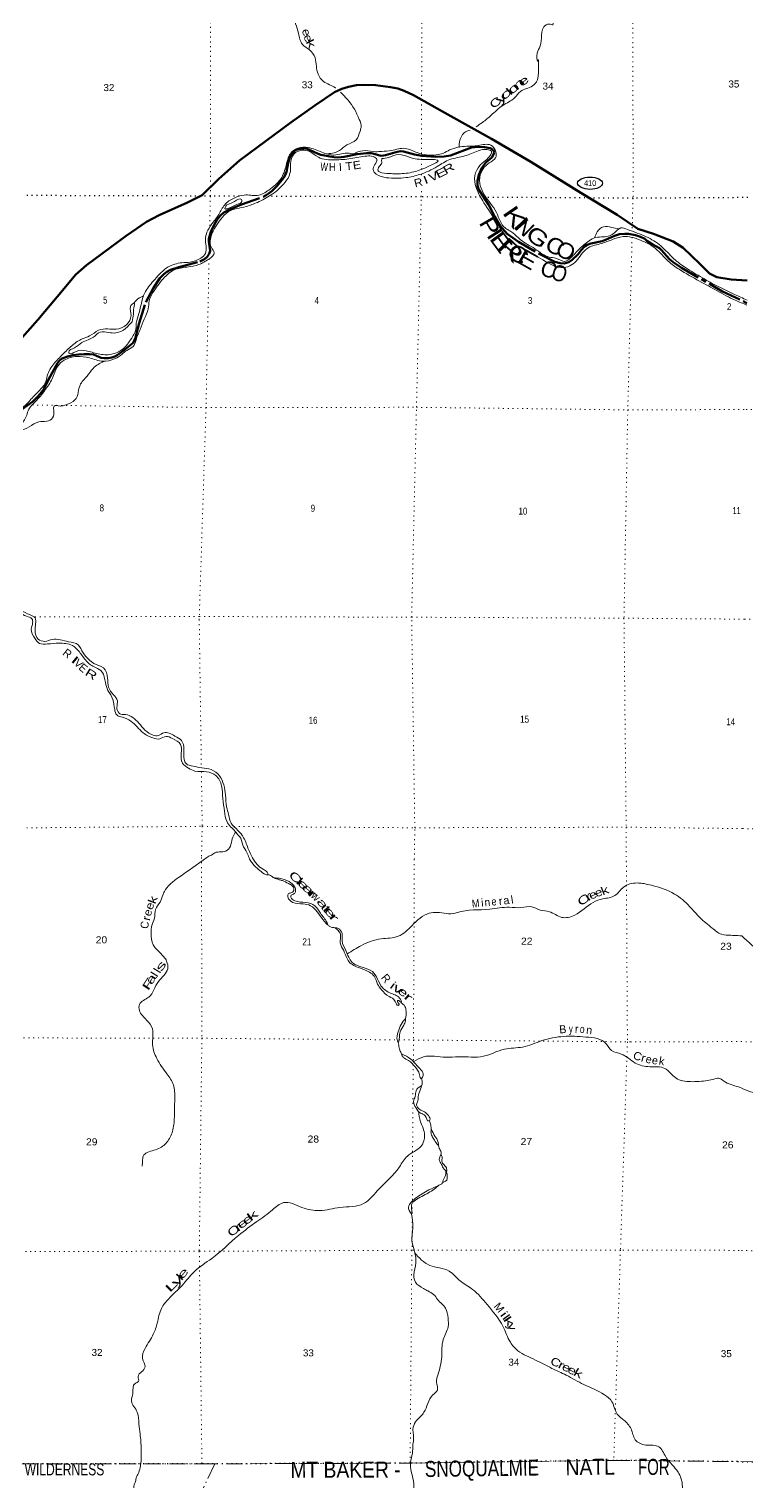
# Model space of a CAD drawing. Header units: feet. Extents: x -252966 to 4, y -183309 to 1368.
# Drawn here: x -205423 to -187493, y -152218 to -115917 of the extents above; entities that cross this region are included whole.
import ezdxf
from ezdxf.enums import TextEntityAlignment as Align

# ---------------------------------------------------------------- set-up
doc = ezdxf.new("R2010")
doc.units = ezdxf.units.FT
doc.header["$LTSCALE"] = 80
for name, pattern in [('DOT_DASHED', [7.7, 5, -1.2, 0.3, -1.2]), ('DOTTED', [1.5, 0.3, -1.2]), ('LONG_DASH_SHORT_DASH', [9.9, 6, -1.2, 1.5, -1.2])]:
    doc.linetypes.add(name, pattern=pattern)
for name, color, linetype, lineweight in [('11', 7, 'LONG_DASH_SHORT_DASH', 60), ('17', 7, 'Continuous', 25), ('23', 7, 'Continuous', 70), ('39', 7, 'Continuous', 13), ('41', 7, 'Continuous', 13), ('44', 7, 'DOT_DASHED', 13), ('6', 7, 'DOTTED', 25), ('7', 7, 'DOTTED', 13)]:
    doc.layers.add(name, color=color, linetype=linetype, lineweight=lineweight)
doc.layers.add('12', color=7, linetype='Continuous')

msp = doc.modelspace()

# ---------------------------------------------------------------- linework, layer by layer
at = {"layer": '11'}
for points in [[(-205625, -125439.29), (-205330.81, -125219.14), (-205200.16, -125097.06), (-205102.01, -124978.45), (-205049.86, -124898.95), (-204934.41, -124670.14), (-204713.53, -124262.92), (-204665.42, -124199.72), (-204615.44, -124160.01), (-204552, -124128.79), (-204465.16, -124100.73), (-204326.1, -124066.92), (-204191.66, -124046.73), (-204046.68, -124037.42), (-203914.93, -124039.3), (-203812, -124050.41), (-203739.14, -124077.94), (-203622.52, -124128.1), (-203550.38, -124138.99), (-203444.97, -124136.05), (-203354.07, -124121.65), (-203277.72, -124096.79), (-203222.81, -124067.35), (-203074.15, -123955.31), (-202830.54, -123765.08), (-202776.4, -123653.9), (-202674.01, -123267.19), (-202509.13, -122737.57), (-202319.09, -122381.87), (-202157, -122142.85), (-202057.63, -122037.3), (-201980.44, -121978.58), (-201892.38, -121931.94), (-201892.38, -121931.94), (-201682.53, -121862.23), (-201156.05, -121725.71), (-201038.96, -121666.8), (-200970.84, -121605.11), (-200921.35, -121528.83), (-200903.86, -121459.68), (-200933.59, -121221.36), (-200931.07, -121154.35), (-200879.43, -120985.9), (-200808.45, -120823.15), (-200725.75, -120678.84), (-200644.26, -120578.88), (-200556.65, -120504.1), (-200429.4, -120431.92), (-200118.47, -120301.47), (-199574.71, -120108.42), (-199499.85, -120069.52), (-199448.21, -120035.41), (-199352.1, -119957.34), (-199222.58, -119832.52), (-199108.28, -119695.79), (-199054.63, -119614.19), (-199008.1, -119528.3), (-198991.93, -119480.95), (-198955.12, -119255.93), (-198917.84, -119155.11), (-198864.92, -119051.95), (-198812.56, -118983.48), (-198751.29, -118937.4), (-198689.27, -118917.08), (-198584.11, -118901.96), (-198542.96, -118901.7), (-198477.86, -118912.4), (-198419.24, -118931.25), (-198198.97, -119032.98), (-198135.64, -119056.17), (-198089.39, -119067.79), (-197911.04, -119101.97), (-197812.54, -119115.57), (-197721.69, -119122.04), (-197628.23, -119120.35), (-197552.94, -119111.82), (-197225.17, -119043.11), (-197140.89, -119030.4), (-196991.83, -119019.32), (-196881.02, -119018.98), (-196834.16, -119026.43), (-196693.45, -119069.11), (-196628.25, -119080.58)], [(-196628.25, -119080.58), (-196570.63, -119079.29), (-196521.12, -119071.44), (-196227.97, -118980.83), (-196136.82, -118968.71), (-196068.59, -118974.59), (-195798.55, -119055.22), (-195611.78, -119083.78), (-195264.08, -119112.41), (-195052.97, -119104.74), (-194900.6, -119077.4), (-194719.79, -119012.89), (-194375.28, -118878.53), (-194291.94, -118865.28), (-194194.32, -118862.81), (-194043.74, -118864.61), (-193904.16, -118893.63), (-193832.19, -118933.3), (-193812.35, -118969.05), (-193810.11, -119007.35), (-193827.45, -119071.5), (-193862.3, -119125.12), (-194018.37, -119249.14), (-194116.37, -119386.15), (-194192, -119556.27), (-194225.92, -119705.04), (-194225.18, -119837.82), (-194191.4, -119931.53), (-193948.62, -120300.89), (-193786.11, -120605.05), (-193653.94, -120834.4), (-193479.66, -121035.98), (-193195.96, -121233.74), (-192648.5, -121551.54), (-192289.15, -121730.3), (-192157.71, -121766.96), (-192060.02, -121772.47), (-191944.36, -121739.88), (-191856.91, -121681.1), (-191710.91, -121545.45), (-191633.49, -121441.66), (-191551.7, -121349.61), (-191481.75, -121311.11), (-191390.62, -121278.87), (-191110.31, -121212.82), (-191024.06, -121182.4), (-190796.59, -121080.31), (-190675.84, -121043.12), (-190540.58, -121032.45), (-190451.77, -121036.18), (-190273.69, -121065.57), (-190149.8, -121107.68), (-190044.03, -121161.57), (-189993.73, -121206.16), (-189857.04, -121290.57), (-189679.26, -121395.57), (-189623.17, -121440.34), (-189429.2, -121662.47), (-189338.68, -121739.2), (-189122.78, -121878.83), (-188300.51, -122358.56), (-188105.45, -122472.11), (-187493.58, -122762.3)]]:
    msp.add_lwpolyline(points, dxfattribs=at)
at = {"layer": '17'}
msp.add_ellipse((-191412.03, -119767.96), major_axis=(309.24, -1), ratio=0.500121, dxfattribs=at)
at = {"layer": '23'}
msp.add_lwpolyline([(-205783.13, -123844.07), (-205205.78, -123181.25), (-204723.5, -122606.43), (-204251.4, -122051.67), (-203986.47, -121815.76), (-202998.54, -121087.14), (-202489.53, -120729.98), (-202174.79, -120562.86), (-201469.03, -120247.25), (-201099.89, -120064.38), (-200683.04, -119656.27), (-200167.38, -119202.49), (-199714.83, -118869.13), (-198886.43, -118248.22), (-198284.52, -117827.21), (-197793.76, -117492.08), (-197612.86, -117407.47), (-197447.06, -117357.4), (-197240.63, -117318.6), (-197034.6, -117311.74), (-196766.89, -117318.6), (-196394.66, -117365.15), (-196208.86, -117403.69), (-196052.05, -117458.26), (-195823.9, -117567.3), (-194960.51, -118050.17), (-193876.8, -118661.34), (-192887.34, -119235.65), (-191643.83, -120006.94), (-190734.63, -120556.57), (-190220.23, -120910.3), (-189828.98, -121033.67), (-189337.64, -121224.14), (-189081.32, -121380.87), (-188665.73, -121780.28), (-188424.08, -122027.53), (-188245.71, -122115.28), (-187884.22, -122178.04), (-187486.48, -122201.72)], dxfattribs=at)
at = {"layer": '39'}
for points in [[(-189061.78, -109803.73), (-189261.74, -109943.4), (-189632.39, -110049.74), (-189851.17, -109993.95), (-190008.15, -110017.09), (-190295.51, -109995.09), (-190561.46, -110079.96), (-190751.06, -110171.36), (-191038.51, -110469.55), (-191279.64, -110755.96), (-191413.26, -110896.05), (-191467.14, -111141.39), (-191713.52, -111615.04), (-191892.13, -111871.65), (-191909.04, -111998.41), (-191972.6, -112185.28), (-192138.67, -112369.47), (-192200.47, -112596.62), (-192188.39, -112900.78), (-192067.24, -113435.22), (-191989.27, -113810.29), (-192057.83, -114148.16), (-192037.7, -114450.36), (-192085.44, -114679.62), (-192156.47, -114779.85), (-192206.88, -115109.79), (-192364.51, -115539.71), (-192345.28, -115672.75), (-192342.15, -115809.71), (-192430.51, -115793.02), (-192567.7, -115864.63), (-192625.85, -116148.2), (-192675.68, -116389.53), (-192741.3, -116584.44), (-192712, -116715.52), (-192709.91, -116703.45), (-192699.84, -117007.6), (-192749.57, -117232.82), (-192848.77, -117336.9), (-193151.25, -117473.88), (-193295.05, -117634.05), (-193589.83, -117823.45), (-193880.97, -118071.27), (-194099.28, -118249.08), (-194255.73, -118361.02)], [(-200441.82, -110146.72), (-200202.45, -110130.15), (-199870.65, -110120.22), (-199629.81, -110186.23), (-199466.06, -110356.45), (-199429.97, -110678.89), (-199384.66, -110822.16), (-199116.72, -111047.43), (-198871.4, -111349.08), (-198744.95, -111688.22), (-198704.19, -111912.01), (-198589.35, -112182.6), (-198540.66, -112422.56), (-198569.68, -112863.39), (-198575.01, -113062.72), (-198563.82, -113195.7), (-198681.78, -113402.36), (-198814.47, -113707.59), (-198992.74, -113911.84), (-199030.11, -114092.84), (-198996.68, -114207.84), (-198895.43, -114403.84), (-198957.31, -114643.08), (-198941.99, -114759.98), (-198850.29, -114879.38), (-198722.36, -114992.99), (-198702.76, -115069.64), (-198704.77, -115069.63), (-198701.8, -115230.75), (-198703.58, -115502.6), (-198779.12, -115677.31), (-198724.31, -115905.22), (-198584.22, -116310.9), (-198426.17, -116430.74), (-198280.76, -116639.1), (-198205.02, -117046.38), (-198067.47, -117226.5), (-197772.97, -117387.5), (-197766.64, -117392.51)], [(-197645.03, -117497.29), (-197455.31, -117695.66), (-197174.94, -118172.73), (-197130.01, -118372.39), (-197156.78, -118468.88), (-197256.72, -118685.72), (-197482.73, -118813.13), (-197668.6, -118948.86), (-197803.72, -119012.43), (-197967.39, -119030.64)], [(-194407.08, -118444.79), (-194519.02, -118483.98), (-194644.76, -118650.31), (-194678.11, -118831.34), (-194676.22, -118875.07)], [(-206806.8, -126650.68), (-206466.21, -126528.04), (-206237.41, -126283.84), (-206081.5, -126115.7), (-205825.53, -126020.7), (-205612.93, -125792.51), (-205482.78, -125567.81), (-205431.52, -125415.09), (-205265.41, -125224.86), (-205026.31, -124942.47), (-204847.49, -124653.64), (-204704.67, -124336.39), (-204548.91, -124192.41), (-204228.61, -124097.83), (-203917.21, -124134.08), (-203579.98, -124216.82), (-203286.06, -124158.32), (-203096.29, -124040.74), (-202985.08, -123944.8), (-202819.58, -123847.19), (-202752.18, -123686.53), (-202645.88, -123419.38), (-202547.69, -123162.26), (-202445.47, -122905.16), (-202422.05, -122705.94), (-202328.24, -122503.16), (-202068.59, -122152.43), (-201791.7, -121932.71), (-201481.63, -121864.24), (-201179.62, -121799.75), (-200935.45, -121664.4), (-200799.72, -121508.2), (-200869.23, -121376.85), (-200893.97, -121163.23), (-200769.35, -120861.97), (-200629.33, -120663.52), (-200451.24, -120487.46), (-200001.98, -120349.41), (-199719.83, -120246.52), (-199374.8, -120059.47), (-199028.93, -119745.55), (-198906.85, -119524.82), (-198889.19, -119283.28), (-198807.17, -119040.15), (-198615.54, -118944.73), (-198412.71, -118980.28), (-198194.46, -119118.64), (-197786.76, -119185.72), (-197388.46, -119154.07), (-196985.93, -119090.23), (-196829.19, -119103.33), (-196735.17, -119176.44), (-196786.27, -119302.97), (-196825.28, -119427.58), (-196751.63, -119540.83), (-196494.87, -119631.1), (-196006.29, -119628.23), (-195661.97, -119549.91), (-195226.38, -119351.36), (-194911.59, -119176.19), (-194539.06, -119087.99), (-194206.46, -118957.24), (-193983.08, -118926.47), (-193876.8, -118969.45), (-193962.39, -119144.09), (-194166.66, -119328.03), (-194286.9, -119574.95), (-194256.7, -119875.2), (-194060.16, -120257.08), (-193731.73, -120762.66), (-193462.86, -121153.06), (-193074.55, -121419.39), (-192587.72, -121684.34), (-192070.25, -121877), (-191872.79, -121811.82), (-191597.38, -121509.53), (-191455.8, -121381.57), (-191125.37, -121274.97), (-190853.29, -121176.04), (-190587.42, -121103.26), (-190149.7, -121192.69), (-189773.09, -121402.56), (-189457.48, -121716.74), (-189185.37, -121919.89), (-188676.62, -122215.19), (-188235.88, -122455.68), (-187785.05, -122692.2), (-187491.43, -122811.68)], [(-202851.73, -123230.77), (-203011.67, -123398.89), (-203255.66, -123508.06), (-203434.54, -123498.84), (-203643.56, -123487.42), (-203817.31, -123615.17), (-203948.41, -123678.76), (-204107.71, -123750.23), (-204287.52, -123881.97), (-204428.98, -123991.81), (-204421.08, -124014.01), (-204249.93, -123974.85), (-203998.48, -123956.34), (-203695.38, -124030.81), (-203367.73, -124043), (-203099.55, -123923.91), (-202860.44, -123639.51), (-202750.15, -123376.42), (-202745.37, -123261.66), (-202677.44, -123020.45), (-202596.79, -122678.63), (-202515.05, -122477.78), (-202281.83, -122171.19), (-201950.07, -121861.2), (-201607.59, -121756.69), (-201400.4, -121741.93), (-201132.34, -121640.97), (-201018.96, -121520.87), (-201003.72, -121343.76), (-201014.38, -121128.22), (-200958.88, -120943.31), (-200818.8, -120736.8), (-200666.57, -120518.28), (-200514.23, -120281.64), (-200265.91, -120126.18), (-200050.37, -120063.14), (-199726.74, -120073.29), (-199432.31, -119938.27), (-199136.96, -119662.28), (-199000, -119318.81), (-198895.58, -119031.52), (-198713.73, -118893.75), (-198452.25, -118877.32), (-198107.2, -118994.35), (-197804.06, -119064.78), (-197427.8, -119020.91), (-197301.21, -119031.8), (-197264.88, -119011.9), (-197023.24, -118955.07), (-196766.06, -118980.9), (-196615.22, -118973.82), (-196371.78, -118949.22), (-196023.63, -118899.13), (-195728.76, -119003.74), (-195252.62, -119059.19), (-195075.42, -119018.05), (-194918.07, -118938.52), (-194491.22, -118844.63), (-194207.61, -118826.33), (-193889.89, -118818.33), (-193762.29, -118982.27), (-193769.29, -119131.25), (-193926.98, -119263.13), (-194084.79, -119413.14), (-194152.11, -119561.73), (-194151.89, -119835.6), (-194048.84, -120063.83), (-193750.12, -120500.75), (-193533.48, -120884.77), (-193445.39, -120941.73), (-193339.92, -121007.58), (-193151.39, -121179.25), (-192788.97, -121407.15), (-192428.44, -121616.91), (-192271.78, -121642.09), (-192037.07, -121722.15), (-191895.76, -121634.46), (-191679.17, -121412.34), (-191434.56, -121208.52), (-191279.2, -121124.95), (-191067.99, -121110.21), (-190797.89, -121005.23), (-190646.32, -120887.4), (-190477.67, -120922.73), (-190006.38, -121105.02), (-189643.97, -121334.93), (-189316.35, -121657.25), (-189028.25, -121874.59), (-188605.7, -122131.07), (-188207.04, -122351.15), (-187800.18, -122547.11), (-187490.56, -122689.89)], [(-196614.4, -119155.07), (-196437.25, -119121.99), (-196189.49, -119051.1), (-195926.55, -119119.26), (-195492.64, -119176.45), (-195201.34, -119210.56), (-195364.84, -119310.19), (-195633.03, -119429.27), (-196005.59, -119521.5), (-196379.6, -119529.14), (-196610.66, -119505.49), (-196704.84, -119456.55), (-196678, -119349.99), (-196611.04, -119255.78), (-196616.27, -119204.52), (-196612.38, -119154.69)], [(-200482.25, -120310.04), (-200288.68, -120224.71), (-200117.48, -120179.5), (-200107.71, -120221.85), (-200232.87, -120299.58), (-200454.68, -120398.83), (-200529.16, -120412.44), (-200482.25, -120310.04)], [(-191298.04, -121129.62), (-191232.03, -120984.29), (-191078.39, -120856.4), (-190871.41, -120871.84), (-190693.72, -120908.13)], [(-202802.17, -122761.25), (-202668.88, -122633.86), (-202564.49, -122586.1)], [(-218769.57, -126292.62), (-218622.45, -126584.06), (-218555.31, -126769.77), (-218453.33, -126855.01), (-218214.25, -126882.74), (-217814.31, -126907.49), (-217560.27, -126798.38), (-217299.46, -126578.55), (-216897.9, -126355.62), (-216496.91, -126219.27), (-216137.32, -126265.9), (-215709.93, -126397.56), (-215447.36, -126522.11), (-214996.06, -126686.14), (-214957.17, -126887.77), (-215005.43, -127195.57), (-214966.42, -127379.07), (-214936.24, -127683.35), (-214972.99, -128075.8), (-214910.78, -128400.42), (-214748.91, -128550.49), (-214588.35, -128593.83), (-214306.01, -128462.75), (-213886.12, -128230.95), (-213634.53, -128163.03), (-213124.1, -128202.59), (-212852.94, -128242.61), (-212437.05, -128287.6), (-212061.11, -128294.07), (-211902.18, -128278.99), (-211794.51, -128416.62), (-211677.79, -128707.37), (-211577.49, -129048.35), (-211445.92, -129220.37), (-211221.48, -129334.6), (-210872.61, -129481.86), (-210549.63, -129592.7), (-210281.06, -129721.31), (-210106.42, -129764.73), (-209790.49, -129722.48), (-209514.64, -129661.84), (-209185.66, -129468.64), (-208948.98, -129248.66), (-208876.14, -129178.65), (-208820.63, -128991.73), (-208710.42, -128740.72), (-208523.42, -128431.81), (-208236.09, -128151.75), (-207939.37, -127974.45), (-207772.46, -127969.49), (-207665.1, -127847.34), (-207769.63, -127536.54), (-207900.02, -127185.3), (-207864.05, -126911.66), (-207760.32, -126729.07), (-207604.32, -126548.85), (-207484.86, -126420.74), (-207373.57, -126312.72), (-207335.11, -126272.69), (-207331.33, -126308.96), (-207347.73, -126357.19), (-207319.75, -126383.55), (-207191.13, -126392.44), (-206865.69, -126432.81), (-206650.62, -126442.26), (-206422.63, -126320.9), (-206286.53, -126108.33), (-206123.96, -125845.57), (-205891.23, -125613.49), (-205749.46, -125457.33), (-205579.99, -125367.81), (-205375.6, -125165.74), (-205156.99, -124941.62), (-205002.76, -124723.12), (-204955.28, -124534.13), (-204776.48, -124249.33), (-204553.77, -124013.15), (-204329.26, -123809.2), (-204097.04, -123655.65), (-203911.6, -123584.35), (-203689.51, -123442.82), (-203454.06, -123410.11), (-203251.03, -123415.46), (-202992.95, -123304.36), (-202876.85, -123075.54), (-202891.46, -122849.9), (-202822.59, -122771.81), (-202800.42, -122763.9), (-202805.22, -122882.68), (-202816.33, -123043.71), (-202851.73, -123230.77)], [(-203553.33, -124217.89), (-203824.42, -124394.46), (-203972.45, -124586.83), (-204150.88, -124815.24), (-204196.28, -124994.17), (-204277.96, -125184.95), (-204497.89, -125304.35), (-204648.89, -125335.59), (-204797.68, -125336.64), (-204808.38, -125435.25), (-204835.8, -125632.42), (-204983.12, -125716.04), (-205180.26, -125730.87), (-205422.36, -125858.18), (-205650.19, -125955.38), (-205793.17, -125990.7)], [(-218773.44, -126694.02), (-218526.27, -126941.13), (-218290.39, -127150.08), (-217861.39, -127342.16), (-217496.22, -127149.19), (-217341.85, -126910.55), (-217150.82, -126599.66), (-216796.04, -126458.98), (-216653.28, -126457.89), (-216369.67, -126439.6), (-216015.87, -126447.93), (-215622.84, -126607.56), (-215273.64, -126704.47), (-215121.77, -126846.42), (-215143.97, -127166.47), (-215238.86, -127534.38), (-215325.68, -127896.3), (-215269.02, -128148.39), (-214951.83, -128529.04), (-214755.61, -128653.15), (-214518.8, -128719.13), (-214173.9, -128552.21), (-213893.14, -128354.67), (-213598.92, -128251.86), (-213195.08, -128294.76), (-212749.3, -128382.23), (-212377.54, -128410.83), (-212116.08, -128398.43), (-211995.47, -128401.22), (-211931.7, -128488.23), (-211817.11, -128797.08), (-211652.51, -129144.52), (-211433.03, -129401.7), (-211110.27, -129544.76), (-210560.82, -129765.81), (-210171.75, -129915.34), (-209904.42, -129927.15), (-209594.04, -129812.36), (-209335.92, -129695.23), (-209167.78, -129543.66), (-208943.66, -129357.44), (-208767.63, -129187.41), (-208678.49, -129085.29), (-208626.83, -128872.16), (-208466.96, -128714.11), (-208325.82, -128652.6), (-208159.39, -128720.13), (-208085.09, -128734.71), (-208015.41, -128839.88), (-207935.72, -128951.16), (-207801.53, -129030.57), (-207520.42, -129086.76), (-207303.15, -129068.03), (-207193.84, -128953.96), (-207279.28, -128800.36), (-207294.33, -128641.17), (-207261.21, -128496.39), (-207166.37, -128444.65), (-207021.67, -128453.64), (-206823.86, -128642.21), (-206654.55, -128884.96), (-206601.89, -129133), (-206685.72, -129345.92), (-206743.12, -129514.7), (-206659.66, -129664.27), (-206489.56, -129786.2), (-206338.42, -129732.81), (-206149.17, -129693.76), (-206000.71, -129743.05), (-205921, -129852.31), (-206008.16, -129960.49), (-206085.58, -130115.05), (-206034, -130222.12), (-205847.9, -130356.24), (-205665.82, -130490.33), (-205483.51, -130590.19), (-205351.21, -130651.46), (-205333.79, -130754.27), (-205367, -130913.15), (-205282.03, -131139.24), (-205164.23, -131264.86), (-204963.27, -131280.26), (-204675.64, -131261.99), (-204342.27, -131320.54), (-204164.38, -131480.79), (-204082.68, -131592.08), (-203885.01, -131802.79), (-203764.8, -131868.01), (-203596.66, -131981.88), (-203515.96, -132246.21), (-203456.91, -132439.91)], [(-199843.16, -136627.23), (-199940.34, -136415.8), (-200063.06, -136120.99), (-200204.62, -135938.83), (-200376.32, -135754.46), (-200441.29, -135544.61), (-200488.26, -135348.97), (-200516.52, -135058.8), (-200561.09, -134802.76), (-200668.16, -134574.5), (-200872.23, -134420.13), (-201107.19, -134378.33), (-201326.03, -134330.59), (-201502.57, -134271.05), (-201548.13, -134166.04), (-201554.47, -133906.22), (-201615.41, -133694.37), (-201779.54, -133582.55), (-202058.46, -133498.17), (-202191.61, -133567.79), (-202326.26, -133558.86), (-202528.5, -133432.69), (-202682.17, -133258.51), (-203016.54, -133044.89), (-203127.06, -133036.12), (-203175.14, -133009.63), (-203230.49, -132864.28), (-203215.33, -132699.25), (-203314.88, -132549.58), (-203438.32, -132363.51), (-203460.94, -132133.79), (-203565.82, -131877.36), (-203806.35, -131765.04), (-203930.37, -131667.57), (-204072.06, -131505.55), (-204199.38, -131299.32), (-204436.13, -131223.27), (-204843.91, -131168.27), (-205029.2, -131215.39), (-205197.72, -131159.93), (-205272.73, -130947.99), (-205259.56, -130778.92), (-205272.67, -130631.83), (-205398.81, -130550.46), (-205631.24, -130430.14), (-205809.15, -130271.91), (-205975.25, -130154.03), (-206008.97, -130083.33), (-205933.99, -129993.19), (-205850.75, -129870.89), (-205898.19, -129745.73), (-206102.42, -129617.54), (-206355.92, -129642.07), (-206474.71, -129667.48), (-206614.83, -129573.94), (-206654.41, -129477.02), (-206591.13, -129332.43), (-206529.75, -129169.72), (-206542.8, -129012.56), (-206589.65, -128798.79), (-206743.28, -128618.57), (-207105.41, -128346.37), (-207286.79, -128411.65), (-207380.51, -128600.33), (-207371.21, -128715.18), (-207321.64, -128820.22), (-207310.19, -128914.94), (-207421.26, -128988.73), (-207604.16, -128979.49), (-207825.23, -128965.97), (-207984.92, -128789.73), (-208086.52, -128646.1), (-208220.67, -128560.65), (-208363.56, -128581.87), (-208432.05, -128601.56), (-208464.15, -128591.29), (-208360.9, -128483.21), (-208247.44, -128351.04), (-208168.47, -128264.96), (-207869.97, -128121.9), (-207623.96, -128012.74), (-207512.37, -127858.4), (-207508.83, -127624.83), (-207527.23, -127364.93), (-207644.98, -127231.26), (-207714.37, -127081.79), (-207676.76, -126864.54), (-207572.97, -126673.9), (-207471.91, -126592), (-207232.86, -126623.75), (-206806.8, -126650.68)], [(-203456.91, -132439.91), (-203327.72, -132668.31), (-203285.1, -132914.27), (-203231.73, -133053.57), (-203093.37, -133110.85), (-202880.88, -133206.88), (-202571.16, -133498.87), (-202330.74, -133629.32), (-202159.98, -133650.56), (-202002.76, -133589.16), (-201838.25, -133644.6), (-201640.15, -133788.86), (-201621.49, -134008.48), (-201590.94, -134256.38), (-201438.96, -134382.22), (-201278.6, -134455.76), (-200987.18, -134473.76), (-200760.61, -134567.86), (-200613.52, -134826.58), (-200583.44, -135144.96), (-200541.26, -135459.38), (-200484.59, -135709.46), (-200389, -135849.03), (-200271.15, -135966.59), (-200195.4, -136065.76), (-200169.4, -136088.08), (-200086.38, -136304.1), (-199981.03, -136490.05), (-199928.97, -136626.45)], [(-200261.67, -135978.75), (-200334.38, -136105.13), (-200379.81, -136288.09), (-200477.29, -136436.48), (-200620.3, -136475.83), (-200783.31, -136498.94), (-200892.34, -136568.71), (-200932.01, -136581.7), (-200985.58, -136616.87)], [(-200985.58, -136616.87), (-201690.92, -137116.7), (-201901.91, -137281.5), (-202042.72, -137469.2), (-202085.9, -137557.3), (-202150.08, -137729.72), (-202264.69, -137913.68), (-202291.16, -138134.82), (-202353.37, -138311.28), (-202373.56, -138510.35), (-202324.23, -138794.7), (-202151.3, -138997.86), (-201986.48, -139206.97), (-201960.3, -139396.47), (-202193.03, -139716.03), (-202434.51, -140101.93), (-202665.83, -140286.64), (-202667.44, -140439.6), (-202486.82, -140677.06), (-202344.23, -140896), (-202338.35, -141294.62), (-202231.28, -141637.98), (-201983.77, -142021.09), (-201815.63, -142296.66), (-201784.9, -142629.13), (-201790.84, -143003.47), (-201822.93, -143377.53), (-201936.69, -143672.21), (-202148.02, -143869.21), (-202473.25, -143990.51), (-202570.7, -144074), (-202588.15, -144202.64), (-202601.53, -144327.3)], [(-199843.16, -136627.23), (-199729.66, -136789.59), (-199575.98, -136910.01), (-199480.17, -136983.51), (-199460.7, -137046.12), (-199546.98, -137023.04), (-199688.71, -136914.83), (-199838.15, -136774.33), (-199897.54, -136681.09), (-199928.97, -136626.45)], [(-199455.92, -137040.99), (-199422.54, -137052.57), (-199368.49, -137079.32), (-199310.63, -137126.24)], [(-199312.03, -137125.1), (-199177.92, -137135.72), (-198929.29, -137218.92), (-198789.8, -137349.25), (-198764.7, -137450.16), (-198797.61, -137518.25), (-198872.47, -137557.7), (-198881.05, -137607.93), (-198787.41, -137697.51), (-198512.18, -137738.72), (-198281.63, -137819.71), (-198146.78, -138008.37), (-197980.24, -138245.68), (-197962.62, -138292.16), (-198082.03, -138166.07), (-198228.87, -137969.24), (-198392.31, -137820.53), (-198578.09, -137774.48), (-198836.12, -137737.25), (-198957.42, -137599.06), (-198942.47, -137516.69), (-198861.74, -137493.4), (-198808.63, -137417.48), (-198845.95, -137330.53), (-198945.87, -137265.04), (-199096.03, -137192.96), (-199172.25, -137170), (-199310.63, -137126.24)], [(-197475.72, -139025.45), (-197120.95, -138812.52), (-196628.27, -138648.74), (-196201, -138582.89), (-195858.15, -138316.85), (-195428.35, -138009.48), (-195228.94, -137989.48), (-194778.39, -138006.41), (-194723.88, -137988.88), (-193916.16, -137909.02), (-193428.68, -137857.91), (-193137.01, -137867.09), (-192867.16, -137845.84), (-192660.77, -137928.58), (-192427.81, -137971.35), (-192119.41, -138111.55), (-191794.89, -138058.69), (-191334.77, -137737.55), (-191094.4, -137649.56), (-190793.73, -137568.25), (-190574.18, -137355.23), (-190237.07, -137252.18), (-189879.52, -137310.38), (-189302.29, -137527.96), (-188927.25, -137837.97), (-188662.62, -138122.63), (-188361.45, -138377.49), (-188129.67, -138532.97), (-187894.53, -138559.66), (-187810.95, -138563.12), (-187621.36, -138573.91)], [(-197960.48, -138290.14), (-197912.81, -138339), (-197844.63, -138361.87), (-197782.35, -138370.6), (-197780.33, -138370.62)], [(-197780.33, -138370.62), (-197698.44, -138387.76), (-197606.69, -138505.34), (-197602.7, -138700.64), (-197508.66, -138943.21), (-197350.76, -139236.79), (-197100.51, -139358.25), (-196846.11, -139467.67), (-196719.27, -139652.22), (-196598.77, -139866.89), (-196344.88, -140024.62), (-196129.36, -140196.03), (-196119.75, -140238.4), (-196211.81, -140191.11), (-196222.1, -140213.14), (-196180.7, -140294.11), (-196207.04, -140311.94), (-196278.46, -140210.43), (-196432.07, -140088.09), (-196621.82, -139919.38), (-196717.6, -139776.57), (-196801.04, -139582.9), (-196922.71, -139480.94), (-197170.3, -139376.15), (-197433.06, -139217.78), (-197564.99, -138942.6), (-197649.44, -138744.42), (-197647.2, -138531.08), (-197698.58, -138441.95), (-197780.66, -138370.62)], [(-187621.36, -138573.91), (-187131.93, -139028.4), (-186823.46, -139375.28), (-186543.41, -139888.01), (-186350.93, -140199.19)], [(-196130.27, -140242.97), (-196034.25, -140335.95), (-196007.3, -140452.99), (-196002.15, -140537.58), (-196019.28, -140636.03)], [(-196019.28, -140636.03), (-196129.51, -140785.82), (-196201.91, -140974.25), (-196224.35, -141195.44), (-196206.68, -141237.9), (-196179.62, -141151.63), (-196153.58, -140970.75), (-196063.3, -140804.65), (-196023.98, -140700.4), (-196018.94, -140634.07)], [(-195812.66, -141716.76), (-195570.58, -141597.02), (-195013.31, -141607.05), (-194691.23, -141594.41), (-194071.34, -141580.96), (-193548.33, -141403.42), (-193095.06, -141351.94), (-192612.47, -141192.08), (-192074.12, -141087.17), (-191516.9, -141101.22), (-191007.58, -141269.76), (-190874.55, -141440.28), (-190631.99, -141527.44), (-190282.2, -141750.61), (-189918.97, -141843.1), (-189545.15, -141885.37), (-189263.97, -142127.94), (-188900.7, -142216.4), (-188471.79, -142186.8), (-188322.55, -142154.19), (-188201.54, -142127.31), (-188075.53, -142199.12), (-187887.33, -142289.72), (-187704.84, -142348.05), (-187653.14, -142365.52)], [(-196206.66, -141235.88), (-196175.91, -141373.1), (-196140.81, -141480.16), (-196118.97, -141517.9), (-196117.11, -141522.69)], [(-196117.11, -141522.69), (-195891.09, -141651.94), (-195727.86, -141820.77), (-195594.02, -142106.04), (-195626.59, -142141.92), (-195667.85, -142046.87), (-195782.43, -141844.34), (-195945.77, -141685.57), (-196075.76, -141609.69), (-196117.11, -141522.69)], [(-195619.3, -142141.58), (-195601.55, -142248.87), (-195618.37, -142317.13)], [(-187653.14, -142365.52), (-187406.77, -142467.91), (-187043.44, -142481.03), (-186579.69, -142349.33), (-186322.45, -142192.7), (-185957.51, -142233.89), (-185518.32, -142280.13), (-185119.61, -142347.83), (-184745.1, -142423.2)], [(-195617.95, -142315.47), (-195756.55, -142446.49), (-195780.11, -142583.11), (-195819.71, -142713.53), (-195764.96, -142865.09), (-195645.66, -143001.24), (-195529.66, -143068.92), (-195444.5, -143198.66), (-195416.08, -143174.81), (-195447.13, -143065.78), (-195548.77, -142972.09), (-195662.84, -142912.48), (-195742.01, -142786.83), (-195710.84, -142692.56), (-195702.43, -142580.86), (-195678.93, -142495.9), (-195617.72, -142314.59)], [(-195699.26, -142951.91), (-195643.89, -143216.64), (-195542.77, -143551.88), (-195632.19, -143828.7), (-195974.83, -144074.61), (-196172.83, -144344.23), (-196724.42, -144944.18), (-197065.82, -145264.59), (-197658.4, -145360.86), (-198162.25, -145437.96), (-198612.13, -145356.62), (-199067.66, -145238.99), (-199339.15, -145417.23), (-199734.62, -145712.9), (-200188.97, -146058.25), (-200859, -146632.77), (-201301.15, -146966.18), (-201600.51, -147307.17), (-201942.12, -147647.7), (-202115.61, -147881.35), (-202222.08, -148248.57), (-202319.53, -148523.29), (-202524.52, -148883.41), (-202587.51, -149134.35), (-202525.32, -149344.37), (-202615.18, -149470.22), (-202696.81, -149580.05), (-202688.06, -149704.94), (-202775.1, -149754.33), (-202832.06, -150005.33), (-202866.24, -150194.18), (-202720.26, -150473.54), (-202681.13, -150771.88), (-202651.49, -151015.76), (-202621.3, -151398.55), (-202650.31, -151863.22), (-202700.2, -152015.67), (-202739.25, -152093.75), (-202764.58, -152206.2), (-202804.01, -152320.52), (-202804.1, -152521.81), (-202839.38, -152624.09), (-202842.7, -152748.86), (-202970.66, -152862.22), (-203084.04, -152929.43), (-203260.82, -152901.36), (-203469.97, -152891.06), (-203561.33, -152968.58), (-203678.7, -153031.73), (-203740.85, -153202.16), (-203879.25, -153351.63), (-203965.44, -153511.74), (-203883.57, -153764.24), (-203890.01, -154186.89), (-204066.07, -154666.08), (-204298.17, -154925.27), (-204592.75, -155193.84), (-204818.18, -155392.7), (-204958.7, -155936.7), (-205044.65, -156074.66), (-205117.72, -156134.26)], [(-195427.28, -143188.72), (-195391.27, -143303.91), (-195380.36, -143414.74)], [(-195380.36, -143414.74), (-195285.47, -143576.79), (-195202.66, -143738.72), (-195195.31, -143805.23), (-195253.02, -143744.22), (-195330.26, -143626.64), (-195379.46, -143521.43), (-195380.36, -143414.74)], [(-195194.61, -143806.52), (-195179.99, -143879.87), (-195128.65, -143973.02), (-195137.4, -144039.35)], [(-195137.4, -144039.35), (-195176.89, -144159.7), (-195123.87, -144285.08), (-195052.69, -144404.61), (-194996.86, -144453.52), (-195000.04, -144372.97), (-195077.45, -144271.49), (-195112.61, -144170.46), (-195103.79, -144118.81), (-195137.4, -144039.35)], [(-195012.76, -144448.5), (-195042.77, -144610.03), (-195086.2, -144722.29), (-195019.62, -144704.89), (-194979.81, -144554.35), (-194997.4, -144453.47)], [(-195187.34, -144803.6), (-195434.38, -144921.85), (-195768.57, -145129.6), (-195904.72, -145256.97), (-195944.34, -145389.39), (-195865.19, -145517.06), (-195867.9, -145392.23), (-195868.9, -145295.6), (-195611.13, -145082.99), (-195301.34, -144899.12), (-195187.66, -144803.73)], [(-195079.4, -144730.74), (-195143.21, -144786.09), (-195187.66, -144803.73)], [(-195870.04, -145526.62), (-195836.48, -145849.51), (-195860.1, -146183.4), (-195760.54, -146667.58), (-195772.44, -147227.05), (-195570.85, -147384.22), (-195462.84, -147445.77), (-195318.87, -147531.86), (-195217.59, -147659.77), (-195022.67, -147877.25), (-194958.87, -148125.53), (-194955.07, -148338.94), (-195079.19, -148661.69), (-195115.85, -149088.04), (-195215.28, -149551.96), (-195245.22, -149720.72), (-195225.26, -149928.27), (-195339.13, -150041.78), (-195464.16, -150259.84), (-195559.01, -150478.23), (-195742.23, -150681.58), (-195828.49, -150847.72), (-195817.19, -151113.55), (-195835.07, -151284.46), (-195847.43, -151503.74), (-195896.09, -151730.67), (-195822.45, -152192.43), (-195829.41, -152472.15), (-195900.28, -152706.91), (-195864.17, -152908.59), (-195739.65, -153123.3), (-195639.36, -153345.81), (-195560.8, -153529.83), (-195554.17, -153664.77), (-195640.94, -154072.46), (-195756.09, -154499.98), (-195849.22, -154746.56), (-195945.12, -155065.59), (-196116.42, -155283.15), (-196246.28, -155577.66), (-196400.5, -155894.04), (-196531.4, -156095.94), (-196504.43, -156210.96), (-196313.31, -156406.26), (-196209.78, -156703.28), (-196274.5, -157119.26), (-196232.41, -157327.05), (-195932.68, -158103.25), (-195739.9, -158524.02), (-195481.27, -158997.83), (-195469.47, -159215.36), (-195335.88, -159524.78), (-195260.66, -159835.58), (-195091, -160350.71), (-195088.66, -160703), (-195141.83, -160976.18), (-195118.76, -161463.56), (-195123.91, -161954.66), (-195157.71, -162300.53), (-195125.46, -162679.31), (-195297.3, -163716.13), (-195420.76, -163976.48), (-195899.32, -164520.86), (-196112.9, -164739.98), (-196153.26, -164942.85), (-196167.82, -165180.22), (-196454.63, -165859.52), (-196680.09, -166253.64), (-196951.86, -166649.28), (-197051.84, -167165.52), (-196855.82, -167469.58), (-196679.91, -167580.17), (-196329.13, -167708.75), (-196009.4, -168112.77), (-195857.72, -168615.63), (-195854.69, -169094.74), (-196007.9, -169505.74), (-196179.68, -169960.83), (-196173.67, -170347.38), (-196103.78, -170782.93), (-195973.44, -171017.83), (-195919.7, -171266), (-196061.99, -171403.36), (-196185.36, -171846.89), (-196236.03, -172458.28), (-196201.36, -172990.07), (-196257.74, -173377.96), (-196407.72, -174056.72), (-196326.54, -174566.87), (-196078.14, -175056.67), (-195856.47, -175409.31)], [(-195798.66, -146491.96), (-195415.9, -146806.16), (-194932.45, -146948.25), (-194653.35, -147196.83), (-194347.68, -147405.45), (-193981.43, -147785.81), (-193586.7, -148329.53), (-193401.71, -148726.06), (-193210.8, -148941.49), (-192772.55, -149171.66), (-192364.24, -149379.37), (-192007.87, -149550.28), (-191565.64, -149784.52), (-191051.16, -150037.66), (-190865.86, -150212.77), (-190730.33, -150528.24), (-190568.84, -150670.89), (-190388.05, -150892.25), (-190282.23, -151163.12), (-190020.02, -151294.78), (-189692.49, -151338.56), (-189518.1, -151594.07), (-189210.22, -151975.82), (-189106.79, -152282.9), (-189170.24, -152769.35), (-189222.49, -153147.22), (-189187.07, -153415.32), (-189094.36, -153593.46), (-188907.16, -153778.66), (-188691.78, -154155.38), (-188446.16, -154526.4), (-188336.04, -154771.15), (-188270.89, -155081.84), (-188085.6, -155450.2), (-187912.47, -155826.47), (-187839.83, -155998.35), (-187766.16, -156040.97)]]:
    msp.add_spline(points, degree=3, dxfattribs=at)
at = {"layer": '44'}
msp.add_line((-156442.13, -151933.57), (-187730.03, -151710.32), dxfattribs=at)
for points in [[(-219020.94, -151791), (-216634.47, -151781.73), (-211389.66, -151778.81), (-206225.26, -151762.21), (-201105.99, -151765.69), (-195909.05, -151748.72), (-190816.6, -151678.71), (-187722.83, -151710.37)], [(-200782.17, -151767.24), (-201627.19, -153532.09), (-199829.31, -153544.46), (-196206.53, -153489.29), (-195533.83, -153457.03)]]:
    msp.add_lwpolyline(points, dxfattribs=at)
at = {"layer": '6'}
for points in [[(-200175.4, -120092.9), (-200894.98, -120089.88), (-206202.78, -120075.56), (-211369.49, -120007.79), (-214394.56, -119962.72)], [(-194139.2, -120121.08), (-195625.44, -120112), (-199432.16, -120096.02)], [(-187469.37, -120128), (-190337.86, -120144.3), (-194011.16, -120121.86)], [(-187730.03, -151710.32), (-190818.85, -151678.69), (-195904.33, -151748.7), (-201105.97, -151767.14), (-206234.94, -151762.2), (-211412.42, -151778.88), (-216634.01, -151781), (-219020.94, -151791.01)], [(-187730.03, -151710.32), (-185535.27, -151729.06), (-180261.78, -151763.69), (-174973.7, -151799.63), (-169579.38, -151840.99), (-164304.47, -151879.09), (-158996.07, -151915.35), (-156442.13, -151933.57)]]:
    msp.add_lwpolyline(points, dxfattribs=at)
at = {"layer": '7'}
for p, q in [((-195623.24, -119425.57), (-195622.39, -119159.64)), ((-195623.71, -119569.45), (-195623.59, -119534.74)), ((-195830.39, -141786.91), (-195849.95, -145196.01))]:
    msp.add_line(p, q, dxfattribs=at)
for points in [[(-200476.17, -90800.98), (-200528.41, -93590.82), (-200624.72, -98779.72), (-200647.6, -104114.1), (-200711.23, -109269.17), (-200893.63, -114664.74), (-200894.98, -120089.88), (-200911.1, -120871.34)], [(-190177.93, -104732.04), (-190224.06, -109522.32), (-190339.07, -114803.73), (-190337.86, -120144.3), (-190358.21, -120964.46)], [(-195621.96, -119025.37), (-195608.13, -114707.1), (-195503.59, -109490.06), (-195495.29, -108883.31)], [(-195800.17, -136662.42), (-195788.98, -135872.85), (-195867.12, -130612.33), (-195746.31, -125367.2), (-195625.44, -120112), (-195624.68, -119873.9)], [(-190362.02, -121118.41), (-190469, -125431.66), (-190563.41, -130636.68), (-190509.15, -135858.78), (-190504.94, -136707.41)], [(-200927.32, -121657.95), (-201003.99, -125375.36), (-201173.66, -130668.31), (-201119.91, -134371.53)], [(-205339.38, -125308.94), (-201003.99, -125375.36), (-195746.31, -125367.2), (-190469, -125431.66), (-190469, -125431.66), (-187513.06, -125423.21)], [(-187513.06, -125423.21), (-185247.66, -125406.63), (-180013.62, -125474.13)], [(-187556.3, -130661.83), (-190563.41, -130636.68), (-195867.12, -130612.33), (-201170.87, -130594.01), (-205298.22, -130602.39)], [(-187556.3, -130661.83), (-185313.7, -130670.96), (-180015.71, -130659.25), (-177564.58, -130690.53), (-174898.42, -130631.67), (-169562.84, -130650.95), (-164189.27, -130681.1), (-158782.65, -130768.33), (-156296.66, -130782.17)], [(-201118.46, -134471.27), (-201098.65, -135836.37), (-201116.05, -136616)], [(-218860.05, -135688.36), (-216666.15, -135789.7), (-211523.39, -135831.13), (-206322.4, -135883.01), (-201098.65, -135836.37), (-200397.98, -135841.18)], [(-200304.01, -135841.83), (-195788.98, -135872.85), (-190509.15, -135858.78), (-187599.49, -135893.89)], [(-187599.49, -135893.89), (-185285.42, -135945.33), (-180034.36, -135966.87), (-174969.46, -135944.23), (-169574.99, -136035.22), (-164226.17, -135996.39), (-158889.86, -135979.44), (-156332.76, -136031.07)], [(-201116.05, -136616), (-201107.22, -141132.76), (-201171.03, -146454.29), (-201105.97, -151767.14)], [(-195800.17, -136662.42), (-195821.71, -141175.62), (-195825.41, -141703.17)], [(-190504.94, -136707.41), (-190477.85, -141219.1), (-190651.09, -146422.7), (-190818.85, -151678.69)], [(-218918.17, -141119.49), (-216671.1, -141110), (-211500.11, -141137.54), (-206399.11, -141122.04), (-201107.22, -141132.76), (-196229.16, -141172.32)], [(-196185.01, -141172.67), (-195821.71, -141175.62), (-190403.55, -141221.89), (-187643.41, -141215.69)], [(-187643.41, -141215.69), (-185399.75, -141264.21), (-180112.72, -141330.53), (-174965.05, -141308.75), (-169599.88, -141388.19), (-164245.08, -141347.3), (-158998.77, -141308.88), (-156369.01, -141299.96)], [(-195850.26, -145240.28), (-195858.52, -146416.92), (-195862.67, -146428.95), (-195904.33, -151748.7)], [(-187686.46, -146431.74), (-190651.09, -146422.7), (-195862.67, -146428.95), (-201171.03, -146454.29), (-206481.2, -146459.48), (-211451.47, -146480.4), (-216644.45, -146440.56), (-218969.41, -146440.53)], [(-163496.04, -146619.55), (-164236.15, -146619.64), (-169600.15, -146600.32), (-174935.95, -146575.37), (-180169.66, -146573.9), (-185446.68, -146509.73), (-187686.46, -146431.74)]]:
    msp.add_lwpolyline(points, dxfattribs=at)

# ---------------------------------------------------------------- texts
at = {"layer": '12'}
for s, rotation, width, p in [('K', 304.53, 1.5, (-193463.24, -120725.15)), ('P', 300.032, 1.25, (-194088.28, -120945.68)), ('I', 311.199, 1.7, (-193280.9, -120928.03)), ('I', 302.81, 1.35, (-193960.87, -121146.81)), ('E', 306.206, 1.45, (-193791.92, -121360)), ('R', 317.053, 1.65, (-193523.47, -121589.68)), ('G', 323.409, 1.3, (-192837.58, -121275.62)), ('C', 332.681, 1.15, (-192374.88, -121514.76)), ('O', 330.73, 1.1, (-192114.04, -121632.32)), ('C', 326.733, 1.3, (-193317.01, -121706.34)), ('E', 330.484, 1.3, (-193064.8, -121847.09)), ('O', 341.945, 0.9, (-192236.48, -122209.84))]:
    msp.add_text(s, height=400, rotation=rotation, dxfattribs=dict(at, width=width)).set_placement(p, align=Align.CENTER)
for s, rotation, p in [('N', 315.915, (-193178.87, -121005.53)), ('C', 341.05, (-192507.98, -122110.29))]:
    msp.add_text(s, height=400, rotation=rotation, dxfattribs=at).set_placement(p, align=Align.CENTER)
at = {"layer": '17', "width": 0.85}
msp.add_text('410', height=140, dxfattribs=at).set_placement((-191408.58, -119836.27), align=Align.CENTER)
at = {"layer": '41'}
for s, rotation, width, p in [('e', 289.348, 1.2, (-198588, -116030.7)), ('e', 291.901, 1.25, (-198541.98, -116181.95)), ('k', 296.961, 1.6, (-198471.6, -116327.59)), ('n', 45.412, 2.15, (-193132.52, -117359.1)), ('e', 37.943, 1.75, (-193015.3, -117290.06)), ('y', 40.337, 2, (-193566.84, -117715.97)), ('c', 45.473, 2.25, (-193456.09, -117614.99)), ('l', 42.399, 1.7, (-193360.48, -117553.3)), ('o', 43.495, 1.95, (-193262.91, -117472.05)), ('C', 38.744, 1.55, (-193712.47, -117830.13)), ('W', 356.092, 0.75, (-198057.69, -119457.37)), ('H', 0.336, 0.9, (-197845.7, -119464.75)), ('T', 5.695, 1.1, (-197422.55, -119440.94)), ('E', 8.89, 1.15, (-197219.82, -119413.15)), ('E', 26.07, 1.55, (-195090.43, -119596.57)), ('R', 29.856, 1.45, (-194893.55, -119483.16)), ('R', 13.71, 1.1, (-195676.43, -119848.82)), ('I', 22.238, 1.5, (-195479, -119777.6)), ('V', 24.469, 1.3, (-195281.25, -119689.45)), ('I', 320.46, 2.1, (-204340.2, -131755.82)), ('R', 328.145, 1.5, (-203923.37, -132119.26)), ('C', 318.805, 1.65, (-198837.37, -137185.08)), ('l', 317.978, 1.7, (-198732.46, -137281.41)), ('e', 317.978, 1.9, (-198640.39, -137365.87)), ('k', 69.376, 1.4, (-202240.35, -137707.53)), ('a', 316.804, 2.05, (-198522.14, -137476.76)), ('r', 316.804, 2.2, (-198403.95, -137596.78)), ('C', 39.582, 1.6, (-191512.9, -137747.43)), ('r', 35.085, 1.85, (-191397.19, -137671.78)), ('e', 24.125, 1.3, (-191303.1, -137636.37)), ('e', 21.834, 1.25, (-191163.68, -137579.05)), ('k', 21.835, 1.4, (-191007.07, -137529.97)), ('e', 74.092, 1.1, (-202365.45, -138020.09)), ('e', 70.656, 1.2, (-202318.18, -137858.98)), ('a', 308.828, 1.9, (-198168.52, -137830.33)), ('t', 310.674, 1.8, (-198059.9, -137966.6)), ('e', 310.215, 1.85, (-197979.18, -138056.45)), ('M', 5.646, 0.85, (-194258.99, -137862.2)), ('n', 5.647, 0.95, (-193967.4, -137831.69)), ('e', 5.647, 0.85, (-193801.7, -137813.71)), ('C', 79.101, 0.95, (-202439.07, -138320.65)), ('r', 77.099, 1.15, (-202398.4, -138157.07)), ('r', 311.963, 2.15, (-197879.22, -138178.51)), ('l', 58.87, 1.25, (-202137.25, -139493.71)), ('s', 56.062, 1.9, (-202051.32, -139382.61)), ('F', 56.377, 1.9, (-202364.8, -139830.42)), ('a', 57.935, 1.65, (-202293.61, -139706.86)), ('l', 57.992, 1.3, (-202207.09, -139585.39)), ('i', 322.731, 1.55, (-196393.28, -139887.47)), ('v', 321.157, 1.9, (-196263, -139979.91)), ('e', 324.418, 1.65, (-196140.54, -140054.6)), ('r', 320.069, 2.05, (-196009.49, -140178.46)), ('y', 0.136, 0.75, (-191890.74, -140992.63)), ('o', 356.328, 0.8, (-191611.39, -141002.06)), ('C', 340.341, 1.1, (-190257.75, -141672.29)), ('r', 345.953, 1.15, (-190102.43, -141719.08)), ('k', 350.659, 1.05, (-189635.28, -141798.71)), ('e', 37.088, 1.7, (-199910.82, -145737.28)), ('k', 36.856, 1.95, (-199786.58, -145638.36)), ('C', 39.079, 1.55, (-200259.97, -146016.43)), ('r', 37.389, 1.95, (-200143.84, -145926.03)), ('e', 37.389, 1.75, (-200038.35, -145836.51)), ('l', 49.273, 1.65, (-201583.66, -147164.29)), ('e', 50.148, 1.85, (-201506.52, -147067.35)), ('L', 44.879, 2.1, (-201801.95, -147391.32)), ('y', 44.94, 2.2, (-201656.5, -147253.47)), ('i', 306.368, 1.55, (-193641.39, -148083.71)), ('l', 306.368, 1.45, (-193587.27, -148158.8)), ('k', 303.694, 1.8, (-193521.31, -148260.77)), ('y', 292.293, 1.35, (-193452.92, -148375.13)), ('C', 333.132, 1.25, (-192317.19, -149313.88)), ('r', 334.377, 1.5, (-192169.68, -149384.22)), ('e', 334.38, 1.35, (-192044.47, -149444.01)), ('e', 332.36, 1.4, (-191903.92, -149516.39)), ('k', 331.822, 1.6, (-191749.78, -149589.5))]:
    msp.add_text(s, height=200, rotation=rotation, dxfattribs=dict(at, width=width)).set_placement(p, align=Align.CENTER)
for s, rotation, p in [('I', 3.391, (-197641.44, -119460.03)), ('R', 321.951, (-204527.03, -131595.37)), ('V', 317.34, (-204254.44, -131841.22)), ('E', 318.837, (-204136.61, -131955.2)), ('w', 312.447, (-198335.23, -137655.93)), ('l', 8.776, (-193342.48, -137767.12)), ('i', 5.646, (-194092.3, -137846.12)), ('r', 6.052, (-193636, -137799.9)), ('a', 8.919, (-193486.71, -137781.45)), ('R', 308.933, (-196583.64, -139698)), ('B', 4.438, (-192084.43, -141006.05)), ('r', 358.141, (-191748.87, -140998.85)), ('n', 353.328, (-191442.37, -141025.45)), ('e', 348.393, (-189962.62, -141753.13)), ('e', 349.288, (-189806.34, -141781.17)), ('M', 308.802, (-193760.8, -147923.89))]:
    msp.add_text(s, height=200, rotation=rotation, dxfattribs=at).set_placement(p, align=Align.CENTER)
at = {"layer": '44'}
for s, height, rotation, width, p in [('MT BAKER -', 400, 0.203, 0.9, (-198896.14, -152115.69)), ('SNOQUALMIE', 400, 0.789, 0.8, (-195534.27, -152095.09)), ('NATL', 400, 0.789, 0.9, (-192020.63, -152050.36)), ('FOR', 400, 359.413, 0.7, (-190214.15, -152037.28)), ('WILDERNESS', 300, 359.961, 0.75, (-205533.91, -152052.5))]:
    msp.add_text(s, height=height, rotation=rotation, dxfattribs=dict(at, width=width)).set_placement(p)
at = {"layer": '7'}
for s, width, p in [('33', 1.05, (-198611.49, -117396.77)), ('35', 1.05, (-187955.21, -117376.91)), ('32', 1.05, (-203565.38, -117466.69)), ('34', 1.05, (-192597.72, -117429.88)), ('5', 0.85, (-203575.14, -122775.58)), ('4', 0.85, (-198291.2, -122783.31)), ('3', 0.85, (-192962.86, -122785.46)), ('2', 0.85, (-187991.25, -122938.17)), ('8', 0.85, (-203660.85, -127967.98)), ('9', 0.85, (-198389.2, -127976.02)), ('10', 0.85, (-193198.39, -128047.97)), ('11', 0.65, (-187850.2, -128034.36)), ('17', 0.85, (-203702.62, -133259.08)), ('16', 0.85, (-198440.79, -133274.77)), ('15', 0.85, (-193156.96, -133248.4)), ('14', 0.85, (-188009.7, -133311.4)), ('20', 1.1, (-203758.53, -138759.12)), ('21', 0.85, (-198595.83, -138808.71)), ('22', 1.1, (-193135.65, -138792.44)), ('23', 1.1, (-188159.11, -138921.26)), ('29', 1.1, (-204001.12, -143806.86)), ('28', 1.1, (-198466.38, -143737.78)), ('27', 1.1, (-193144.84, -143799.14)), ('26', 1.1, (-188113.9, -143883.52)), ('32', 1.05, (-203862.49, -149068.95)), ('33', 1.05, (-198582.74, -149080.88)), ('34', 1.05, (-193451.28, -149313.15)), ('35', 1.05, (-188144.2, -149099.7))]:
    msp.add_text(s, height=175, dxfattribs=dict(at, width=width)).set_placement(p)

doc.saveas('drawing.dxf')
